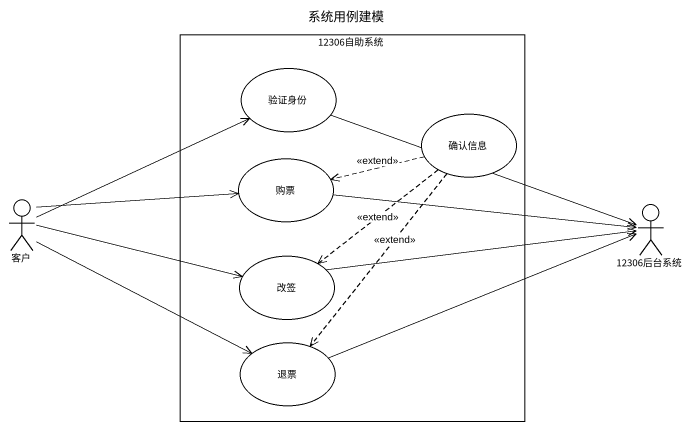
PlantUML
@startuml
title 系统用例建模
rectangle "12306自助系统" as r12306自助系统 {
  usecase 验证身份
  usecase 确认信息
  usecase 购票
  usecase 改签
  usecase 退票
}
actor 客户
actor "12306后台系统" as a12306后台系统
确认信息 .left.> 购票 : <<extend>>
确认信息 ..> 改签 : <<extend>>
确认信息 ..> 退票 : <<extend>>
购票 <-left- 客户
客户 -right-> 验证身份
客户 -right-> 改签
a12306后台系统 <-left- 验证身份
a12306后台系统 <-left- 购票
a12306后台系统 <-left- 改签
a12306后台系统 <-left- 退票
退票 <-left- 客户
@enduml
